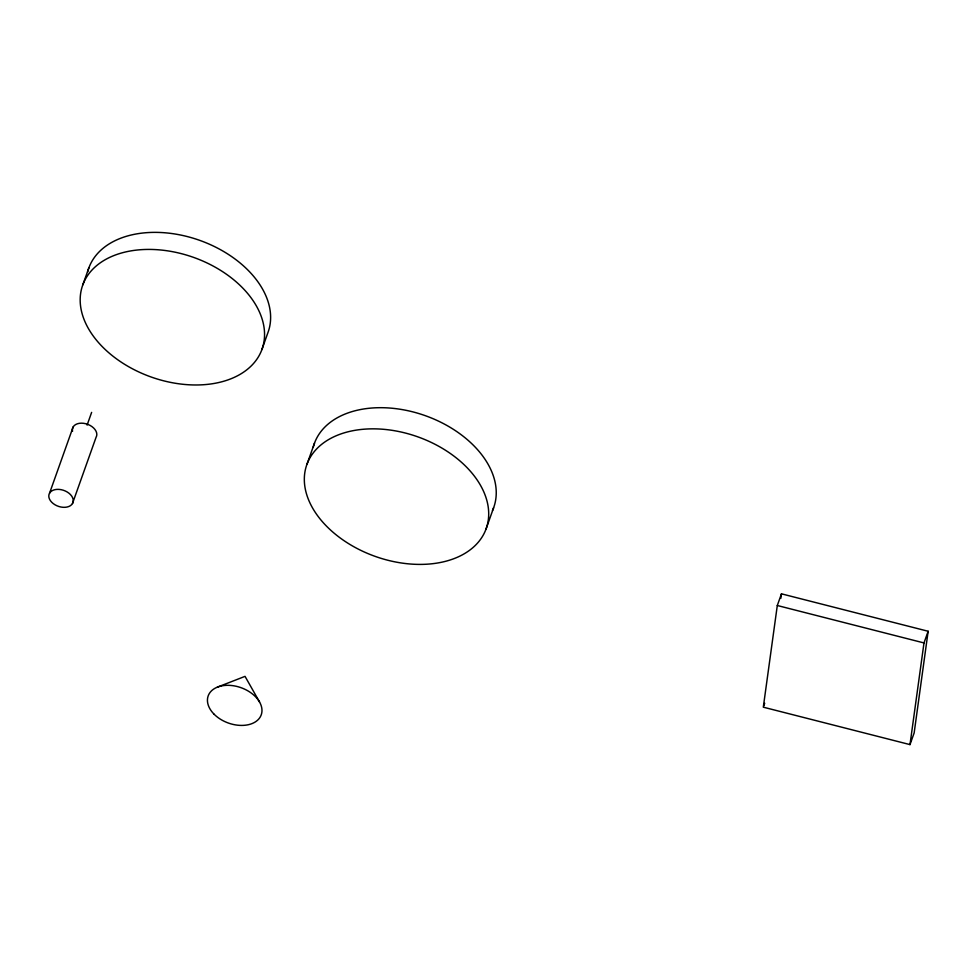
<?xml version="1.0" encoding="UTF-8"?>
<svg xmlns="http://www.w3.org/2000/svg" width="977" height="977" viewBox="0 0 977 977"><rect width="100%" height="100%" fill="white"/><g stroke="black" fill="none" stroke-linecap="round" stroke-linejoin="round"><path stroke-width="1.47" d="M777.301 605.508L763.306 707.177L909.99 744.608L914.154 732.933L928.15 631.264L781.466 593.833L777.301 605.508L923.986 642.939L909.99 744.608M780.843 598.315L781.466 593.833M82.825 284.844L88.895 267.783M49.571 493.165L73.128 426.986M87.1 425.105L91.63 412.379M72.481 503.534A12.628 8.414 19.6 0 0 58.999 489.392A12.628 8.414 19.6 0 0 51.598 502.117A12.628 8.414 19.6 0 0 72.481 503.534L96.051 437.354A12.628 8.414 19.6 0 0 85.756 423.725A12.628 8.414 19.6 0 0 72.53 431.345M261.909 349.558A95.209 63.456 19.6 0 0 146.574 249.44A95.209 63.456 19.6 0 0 108.618 352.599A95.209 63.456 19.6 0 0 261.909 349.558L267.979 332.498A95.209 63.456 19.6 0 0 197.159 239.475A95.209 63.456 19.6 0 0 87.564 272.107M306.986 464.27L314.509 443.118M486.058 528.984A95.209 63.456 19.6 0 0 370.735 428.866A95.209 63.456 19.6 0 0 332.766 532.025A95.209 63.456 19.6 0 0 486.058 528.984L493.593 507.832M763.77 705.882L764.698 703.281M923.986 642.939L928.15 631.264M217.334 687.161L245.032 676.365L259.516 701.95M313.177 447.429A95.209 63.456 19.6 0 1 424.897 415.53A95.209 63.456 19.6 0 1 492.457 510.617M213.67 713.772A28.174 18.783 19.6 0 0 260.261 716.935A28.174 18.783 19.6 0 0 230.181 685.39A28.174 18.783 19.6 0 0 213.67 713.772"/></g></svg>
